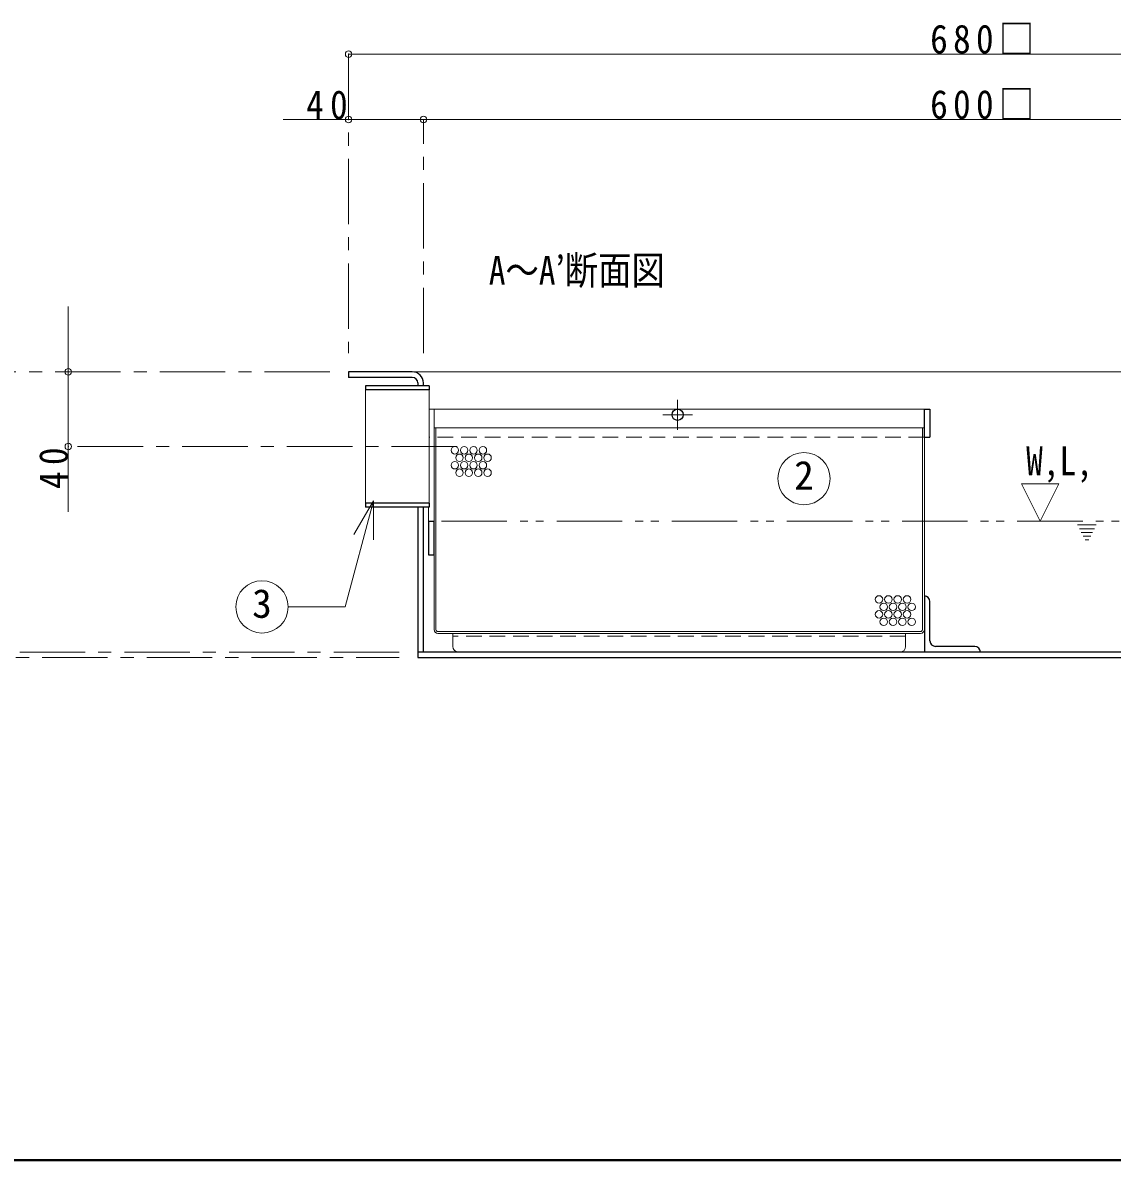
# Model space of a CAD drawing. Units: millimetres at full size, sheet at 1:7; details may follow other scales. Extents: x -1487 to 1348, y -983 to 984.
# Drawn here: x -844 to -261, y -983 to -375 of the extents above; entities that cross this region are included whole.
import ezdxf
from ezdxf.enums import TextEntityAlignment as Align

# ---------------------------------------------------------------- set-up
doc = ezdxf.new("R2010")
doc.units = ezdxf.units.MM
doc.header["$LTSCALE"] = 7
doc.header["$PDMODE"] = 32
doc.header["$PDSIZE"] = 3.5
for name, pattern in [('CHAIN1', [8, 5, -1, 1, -1]), ('DASHED1', [1.8, 1.2, -0.6]), ('DOUBLE_CHAIN1', [8.8, 5, -1, 0.6, -0.6, 0.6, -1])]:
    doc.linetypes.add(name, pattern=pattern)
doc.layers.add('0-A', color=4, linetype='Continuous', lineweight=9)
doc.styles.add('ＭＳ ゴシック', font='')
doc.styles.get('ＭＳ ゴシック').set_extended_font_data('MS Gothic')

msp = doc.modelspace()

# ---------------------------------------------------------------- linework, layer by layer
at = {"layer": '0-A'}
for p, q in [((10.143, -391.487), (-669.857, -391.487)), ((-704.857, -426.487), (-629.857, -426.487)), ((-629.857, -426.487), (-29.857, -426.487)), ((-819.857, -526.487), (-819.857, -636.487)), ((-23.857, -561.487), (-635.857, -561.487)), ((-624.137, -581.487), (-361.846, -581.487)), ((-623.137, -591.487), (-362.846, -591.487)), ((-614.137, -708.487), (-614.137, -701.487)), ((-371.846, -708.487), (-371.846, -701.487))]:
    msp.add_line(p, q, dxfattribs=at)
at = {"layer": '0-A', "linetype": 'CHAIN1'}
for p, q in [((-669.857, -391.487), (-669.857, -551.487)), ((-629.857, -551.487), (-629.857, -426.487)), ((-679.857, -561.487), (-889.857, -561.487)), ((-493.846, -576.487), (-493.846, -592.487)), ((-501.846, -584.487), (-485.846, -584.487)), ((-611.857, -601.487), (-819.857, -601.487)), ((-642.857, -711.487), (-854.857, -711.487)), ((-889.857, -714.487), (-642.857, -714.487))]:
    msp.add_line(p, q, dxfattribs=at)
at = {"layer": '0-A', "color": 5, "lineweight": 25}
for p, q in [((-669.857, -561.487), (-669.857, -564.487)), ((-635.857, -561.487), (-669.857, -561.487)), ((-635.857, -564.487), (-669.857, -564.487)), ((-660.857, -568.987), (-660.857, -571.237)), ((-626.857, -568.987), (-660.857, -568.987)), ((-626.857, -571.237), (-660.857, -571.237)), ((-632.857, -567.487), (-632.857, -568.987)), ((-629.857, -568.987), (-629.857, -567.487)), ((-626.857, -568.987), (-626.857, -571.237)), ((-358.846, -581.487), (-358.846, -596.487)), ((-361.846, -596.487), (-358.846, -596.487)), ((-660.857, -631.737), (-660.857, -633.987)), ((-626.857, -631.737), (-660.857, -631.737)), ((-626.857, -631.737), (-626.857, -633.987)), ((-626.857, -633.987), (-660.857, -633.987)), ((-632.857, -633.987), (-632.857, -714.487)), ((-629.857, -711.487), (-629.857, -633.987)), ((-627.137, -641.487), (-627.137, -659.487)), ((-627.137, -641.487), (-624.137, -641.487)), ((-624.137, -659.487), (-624.137, -641.487)), ((-627.137, -659.487), (-624.137, -659.487)), ((-361.846, -681.487), (-361.846, -711.487)), ((-358.846, -705.487), (-358.846, -684.487)), ((-26.857, -711.487), (-632.857, -711.487)), ((-334.846, -708.487), (-355.846, -708.487)), ((-632.857, -714.487), (-26.857, -714.487))]:
    msp.add_line(p, q, dxfattribs=at)
at = {"layer": '0-A', "color": 7, "lineweight": 18}
for p, q in [((-660.857, -631.737), (-660.857, -571.237)), ((-626.857, -571.237), (-626.857, -631.737)), ((-626.857, -581.487), (-624.137, -581.487)), ((-624.137, -641.487), (-624.137, -581.487)), ((-624.137, -591.487), (-623.137, -591.487)), ((-623.137, -699.487), (-623.137, -591.487)), ((-362.846, -591.487), (-361.846, -591.487)), ((-362.846, -699.487), (-362.846, -591.487)), ((-361.846, -681.487), (-361.846, -596.487)), ((-656.52, -630.477), (-667.02, -648.664)), ((-656.52, -630.477), (-656.52, -651.477)), ((-627.137, -633.987), (-627.137, -641.487)), ((-624.137, -699.487), (-624.137, -659.487)), ((-363.846, -700.487), (-622.137, -700.487)), ((-363.846, -701.487), (-622.137, -701.487))]:
    msp.add_line(p, q, dxfattribs=at)
at = {"layer": '0-A', "linetype": 'DASHED1'}
for p, q in [((-361.846, -596.487), (-626.857, -596.487)), ((-371.846, -702.987), (-614.137, -702.987))]:
    msp.add_line(p, q, dxfattribs=at)
at = {"layer": '0-A', "linetype": 'DOUBLE_CHAIN1'}
for p, q in [((-620.137, -641.487), (-194.857, -641.487)), ((-279.857, -643.487), (-269.857, -643.487)), ((-278.857, -645.487), (-270.857, -645.487)), ((-277.857, -647.487), (-271.857, -647.487)), ((-276.857, -649.487), (-272.857, -649.487)), ((-275.857, -651.487), (-273.857, -651.487))]:
    msp.add_line(p, q, dxfattribs=at)
at = {"layer": '0-A', "color": 1, "lineweight": 40}
msp.add_line((1347.643, -983.487), (-1487.357, -983.487), dxfattribs=at)
at = {"layer": '0-A', "color": 5, "lineweight": 25}
msp.add_lwpolyline([(-361.846, -596.487), (-361.846, -581.487), (-358.846, -581.487)], dxfattribs=at)
at = {"layer": '0-A'}
msp.add_lwpolyline([(-289.857, -621.487), (-299.857, -641.487), (-309.857, -621.487)], close=True, dxfattribs=at)
at = {"layer": '0-A', "color": 7, "lineweight": 18}
msp.add_lwpolyline([(-656.52, -630.477), (-671.748, -687.308), (-702.221, -687.308)], dxfattribs=at)
at = {"layer": '0-A', "color": 5, "lineweight": 25}
msp.add_circle((-493.846, -584.487), 3, dxfattribs=at)
at = {"layer": '0-A'}
for centre in [(-613.029, -603.512), (-608.029, -603.512), (-603.029, -603.512), (-598.029, -603.512), (-610.529, -607.512), (-605.529, -607.512), (-600.529, -607.512), (-595.529, -607.512), (-613.029, -611.512), (-610.529, -615.512), (-608.029, -611.512), (-605.529, -615.512), (-603.029, -611.512), (-600.529, -615.512), (-598.029, -611.512), (-595.529, -615.512), (-386.095, -683.316), (-381.095, -683.316), (-376.095, -683.316), (-371.095, -683.316), (-383.595, -687.316), (-378.595, -687.316), (-373.595, -687.316), (-368.595, -687.316), (-386.095, -691.316), (-383.595, -695.316), (-381.095, -691.316), (-378.595, -695.316), (-376.095, -691.316), (-373.595, -695.316), (-371.095, -691.316), (-368.595, -695.316)]:
    msp.add_circle(centre, 2, dxfattribs=at)
at = {"layer": '0-A', "color": 7, "lineweight": 18}
for centre in [(-426.241, -618.677), (-716.221, -687.308)]:
    msp.add_circle(centre, 14, dxfattribs=at)
at = {"layer": '0-A', "color": 5, "lineweight": 25}
for centre, radius, start, end in [((-635.857, -567.487), 6, 0, 90), ((-635.857, -567.487), 3, 0, 90), ((-361.846, -684.487), 3, 0, 90), ((-355.846, -705.487), 3, 180, 270), ((-334.846, -711.487), 3, 0, 90)]:
    msp.add_arc(centre, radius, start, end, dxfattribs=at)
at = {"layer": '0-A', "color": 7, "lineweight": 18}
for centre, radius, start, end in [((-622.137, -699.487), 2, 180, 270), ((-622.137, -699.487), 1, 180, 270), ((-363.846, -699.487), 1, 270, 0), ((-363.846, -699.487), 2, 270, 0)]:
    msp.add_arc(centre, radius, start, end, dxfattribs=at)
at = {"layer": '0-A'}
for centre, start, end in [((-611.137, -708.487), 180, 270), ((-374.846, -708.487), 270, 0)]:
    msp.add_arc(centre, 3, start, end, dxfattribs=at)
for p in [(-669.857, -391.487), (-669.857, -426.487), (-629.857, -426.487), (-819.857, -561.487), (-819.857, -601.487)]:
    msp.add_point(p, dxfattribs=at)

# ---------------------------------------------------------------- texts
at = {"layer": '0-A', "color": 7, "style": 'ＭＳ ゴシック', "width": 0.85}
for s, p in [('A～A’断面図', (-594.857, -519.487)), ('W,L,', (-307.357, -621.487))]:
    msp.add_text(s, height=15.4, dxfattribs=at).set_placement(p, align=Align.BOTTOM_LEFT)
at = {"layer": '0-A', "color": 7, "style": 'ＭＳ ゴシック'}
for s, p in [('2', (-431.491, -629.177)), ('3', (-721.471, -697.808))]:
    msp.add_text(s, height=15.4, dxfattribs=at).set_placement(p, align=Align.BOTTOM_LEFT)
at = {"layer": '0-A', "color": 7, "char_height": 15.4, "attachment_point": 7, "style": 'ＭＳ ゴシック'}
for s, insert in [('\\T1.3;\\W0.9;680□', (-358.732, -391.487)), ('\\T1.36;\\W0.9;40', (-692.607, -426.487)), ('\\T1.3;\\W0.9;600□', (-358.732, -426.487))]:
    msp.add_mtext(s, dxfattribs=dict(at, insert=insert))
at = {"layer": '0-A', "color": 7, "insert": (-819.857, -624.237), "char_height": 15.4, "attachment_point": 7, "rotation": 90, "style": 'ＭＳ ゴシック'}
msp.add_mtext('\\T1.36;\\W0.9;40', dxfattribs=at)

doc.saveas('drawing.dxf')
